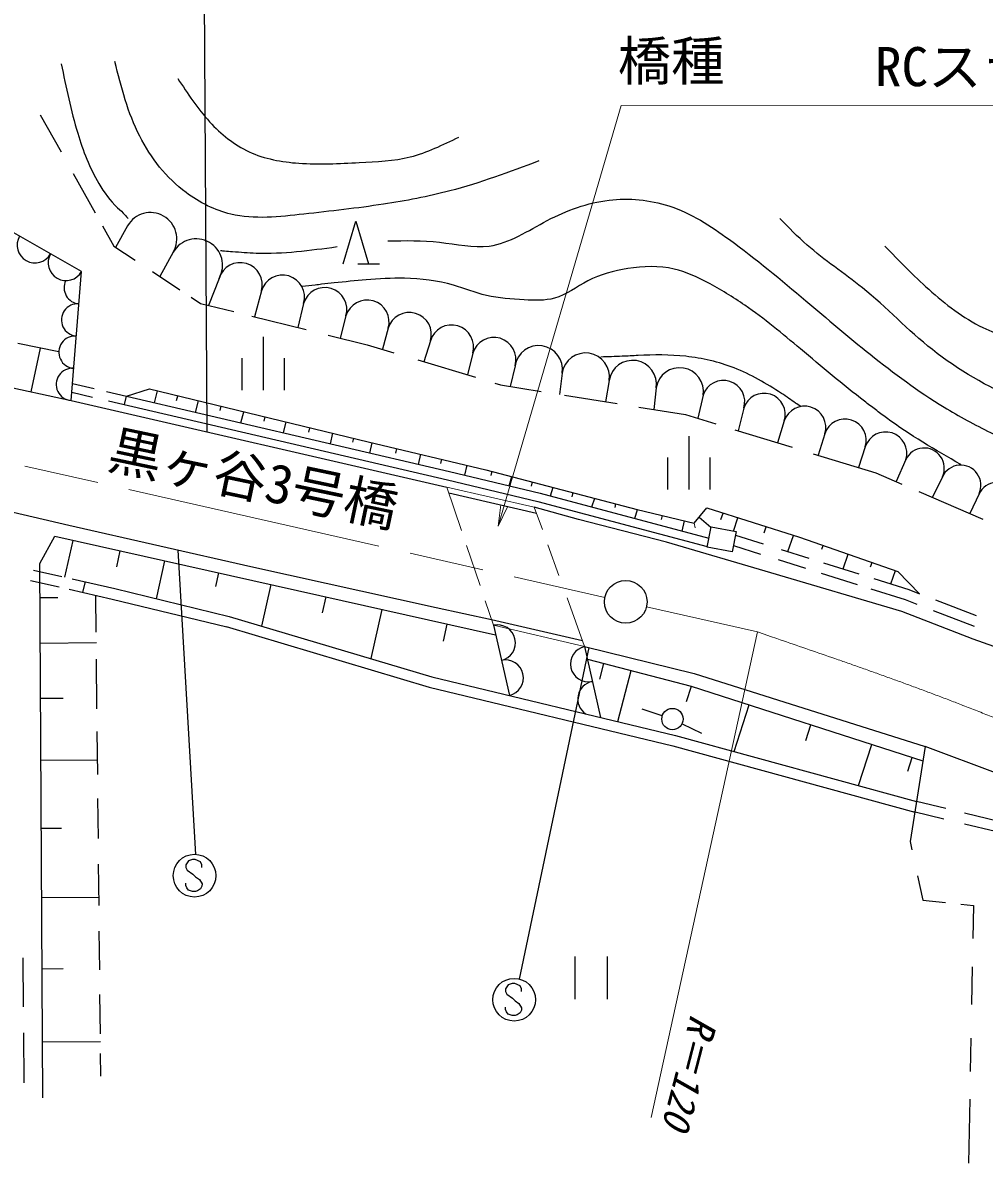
# Model space of a CAD drawing. Units: millimetres, scale not verified. Extents: x 40000 to 680000, y 20000 to 380000.
# Drawn here: x 435052 to 480083, y 260644 to 314068 of the extents above; entities that cross this region are included whole.
import ezdxf
from ezdxf.enums import TextEntityAlignment as Align

# ---------------------------------------------------------------- set-up
doc = ezdxf.new("R2010")
doc.units = ezdxf.units.MM
doc.header["$LTSCALE"] = 1000
doc.linetypes.add('CHAIN', pattern=[18.5, 12, -1.5, 3.5, -1.5])
for name, color, linetype, lineweight in [('M-BGD', 7, 'Continuous', 25), ('M-BMK', 2, 'CHAIN', 13), ('M-BMK-SRVR', 3, 'Continuous', 25), ('M-STR-HTXT', 7, 'Continuous', 13), ('M-STR-STR1', 1, 'Continuous', 13), ('M-STR-STRC', 7, 'Continuous', 25)]:
    doc.layers.add(name, color=color, linetype=linetype, lineweight=lineweight)
doc.styles.add('ＭＳ ゴシック', font='')
doc.styles.get('ＭＳ ゴシック').set_extended_font_data('MS Gothic')

msp = doc.modelspace()

# ---------------------------------------------------------------- linework, layer by layer
at = {"layer": 'M-BGD'}
for p, q in [((435867, 309763), (436844, 308018)), ((437413, 307004), (438446, 305159)), ((437807, 302413), (431987, 305730)), ((438787, 304551), (439319, 303601)), ((439959, 304559), (439399, 303548)), ((450052, 302776), (450652, 304776)), ((450652, 304776), (451252, 302776)), ((439319, 303601), (440320, 302941)), ((442102, 303327), (441477, 302177)), ((437310, 296372), (437807, 302413)), ((441121, 302412), (442414, 301557)), ((450752, 302776), (451752, 302776)), ((444246, 302094), (443757, 300830)), ((446226, 301510), (445906, 300297)), ((442937, 301212), (443371, 300925)), ((443371, 300925), (444930, 300539)), ((448206, 300926), (447937, 299793)), ((445781, 300328), (448323, 299697)), ((450187, 300342), (449921, 299301)), ((452167, 299757), (451901, 298772)), ((446312, 299359), (446312, 296859)), ((449350, 299442), (451188, 298986)), ((436739, 298648), (434819, 299050)), ((435860, 298832), (435421, 296784)), ((451188, 298986), (452430, 298612)), ((454148, 299173), (453844, 298187)), ((445312, 298359), (445312, 296859)), ((447312, 296859), (447312, 298359)), ((453560, 298273), (456251, 297463)), ((456128, 298589), (455881, 297574)), ((458109, 298005), (457883, 297035)), ((460312, 297659), (460196, 296663)), ((432848, 297345), (437310, 296372)), ((437376, 297168), (438390, 296931)), ((457169, 297186), (457429, 297108)), ((457429, 297108), (459336, 296801)), ((462516, 297314), (462351, 296316)), ((437342, 296765), (438317, 296537)), ((438969, 296796), (455039, 293042)), ((439815, 296188), (439906, 296577)), ((439906, 296577), (440983, 296920)), ((440983, 296920), (451231, 294439)), ((441216, 296271), (441356, 296830)), ((442259, 296375), (442315, 296597)), ((460427, 296626), (462891, 296230)), ((464720, 296968), (464616, 295952)), ((466923, 296622), (466663, 295540)), ((437310, 296372), (454914, 292322)), ((439072, 296361), (454948, 292652)), ((443148, 295820), (443289, 296362)), ((444289, 295900), (444341, 296107)), ((463903, 296067), (466094, 295714)), ((468821, 296018), (468567, 294957)), ((445259, 295326), (445402, 295850)), ((446353, 295413), (446402, 295608)), ((466094, 295714), (467506, 295282)), ((447256, 294860), (447392, 295369)), ((448452, 294891), (448504, 295100)), ((468406, 295007), (471091, 294185)), ((470719, 295415), (470398, 294397)), ((449457, 294346), (449580, 294839)), ((450504, 294416), (450551, 294604)), ((451231, 294439), (456747, 293134)), ((451307, 293914), (451411, 294397)), ((466251, 294701), (466251, 292201)), ((472616, 294811), (472314, 293810)), ((452524, 293908), (452578, 294121)), ((453587, 293381), (453698, 293856)), ((472076, 293883), (475001, 292988)), ((474514, 294207), (474202, 293232)), ((454626, 293419), (454677, 293624)), ((455763, 292870), (455868, 293342)), ((465251, 293701), (465251, 292201)), ((467251, 292201), (467251, 293701)), ((476412, 293603), (475956, 292575)), ((455039, 293042), (459279, 292034)), ((456747, 293134), (463829, 291274)), ((456983, 292860), (457032, 293059)), ((457827, 292379), (457961, 292815)), ((475001, 292988), (476225, 292459)), ((478127, 292802), (477662, 291838)), ((429451, 292342), (437205, 290527)), ((454948, 292652), (459181, 291646)), ((458873, 292361), (458923, 292562)), ((459765, 291905), (459889, 292309)), ((455008, 292044), (459111, 291089)), ((459279, 292034), (467186, 289927)), ((460786, 291862), (460836, 292060)), ((461711, 291386), (461847, 291794)), ((477029, 292112), (480016, 290822)), ((479842, 292001), (479412, 291082)), ((461078, 290799), (459009, 291370)), ((459181, 291646), (467110, 289533)), ((462791, 291354), (462836, 291535)), ((463727, 290849), (463847, 291269)), ((463829, 291274), (466505, 290621)), ((466505, 290621), (467093, 291339)), ((467093, 291339), (471433, 289968)), ((465199, 289745), (461078, 290799)), ((464961, 290797), (465009, 290986)), ((465936, 290260), (466047, 290733)), ((467282, 290420), (466731, 290896)), ((467742, 290795), (467850, 291100)), ((468348, 290256), (468548, 290879)), ((437205, 290527), (445729, 288602)), ((467105, 289507), (467289, 290461)), ((467289, 290461), (468468, 290232)), ((468468, 290232), (468283, 289278)), ((469779, 290181), (469876, 290460)), ((435844, 288739), (436554, 290018)), ((436554, 290018), (457199, 285395)), ((437027, 288094), (437410, 289821)), ((470086, 288308), (465199, 289745)), ((468340, 289575), (469609, 289176)), ((468436, 290069), (469734, 289661)), ((470889, 289297), (471152, 290057)), ((471433, 289968), (476035, 288369)), ((472474, 289411), (472535, 289586)), ((439449, 288588), (439615, 289333)), ((468283, 289278), (467105, 289507)), ((470573, 289397), (471876, 288987)), ((473472, 288485), (473717, 289175)), ((435985, 263711), (435844, 288739)), ((441307, 287088), (441704, 288865)), ((445729, 288602), (454418, 286677)), ((470429, 288918), (471715, 288513)), ((472552, 288774), (474212, 288252)), ((474763, 288576), (474837, 288785)), ((435556, 288425), (436885, 288122)), ((437364, 288013), (439356, 287561)), ((444093, 287659), (444236, 288298)), ((476219, 286487), (470086, 288308)), ((472453, 288281), (474132, 287753)), ((474919, 288030), (476552, 287516)), ((475706, 287782), (475922, 288408)), ((476035, 288369), (477053, 287324)), ((435413, 287944), (436759, 287638)), ((437218, 287534), (439245, 287073)), ((437966, 287877), (437855, 287389)), ((439356, 287561), (444722, 286260)), ((446247, 285805), (446689, 287749)), ((474778, 287550), (476387, 287044)), ((476552, 287516), (477053, 287324)), ((435853, 287148), (436692, 287153)), ((438489, 285515), (438471, 287249)), ((439238, 287075), (444604, 285774)), ((449092, 286420), (449260, 287173)), ((476387, 287044), (476933, 286834)), ((477804, 287036), (479713, 286302)), ((451366, 284280), (451880, 286586)), ((454418, 286677), (457003, 286121)), ((479574, 285193), (476219, 286487)), ((477692, 286543), (479612, 285806)), ((444722, 286260), (454213, 283432)), ((454754, 285093), (454935, 285902)), ((457003, 286121), (461266, 285135)), ((457097, 285843), (457845, 282556)), ((444579, 285780), (454083, 282949)), ((438497, 285014), (435865, 284998)), ((461367, 284855), (462113, 281527)), ((461367, 284855), (466494, 283581)), ((483694, 283708), (479574, 285193)), ((438527, 281935), (438503, 284251)), ((461501, 284259), (466362, 282991)), ((462077, 283316), (462270, 284059)), ((462926, 281331), (463548, 283725)), ((454213, 283432), (465629, 280679)), ((466494, 283581), (477323, 280168)), ((454083, 282949), (465505, 280195)), ((466135, 282267), (466366, 282990)), ((466362, 282991), (477214, 279487)), ((435880, 282424), (436939, 282430)), ((468365, 279930), (469068, 282117)), ((465007, 281604), (464057, 281914)), ((465937, 281234), (466837, 280794)), ((471728, 280440), (471965, 281182)), ((438559, 278861), (438538, 280861)), ((465629, 280679), (476911, 277590)), ((465505, 280195), (476832, 277093)), ((474196, 278333), (474813, 280262)), ((477323, 280168), (476610, 275708)), ((480745, 278882), (477323, 280168)), ((438552, 279524), (435896, 279508)), ((476507, 279013), (476710, 279650)), ((438591, 275849), (438571, 277723)), ((478283, 277259), (476911, 277590)), ((478196, 276766), (476794, 277104)), ((480775, 276658), (479168, 277045)), ((435914, 276338), (436869, 276344)), ((480617, 276182), (479163, 276532)), ((476610, 275708), (476693, 275325)), ((438623, 272712), (438603, 274650)), ((476957, 274104), (477202, 272973)), ((438619, 273084), (435932, 273068)), ((477202, 272973), (478267, 272858)), ((478993, 272779), (479578, 272716)), ((479578, 272716), (479549, 271166)), ((438655, 269702), (438636, 271512)), ((460930, 268330), (460930, 270330)), ((462430, 270330), (462430, 268330)), ((435056, 270261), (435073, 267964)), ((479524, 269838), (479491, 268079)), ((435951, 269756), (436939, 269761)), ((438686, 266710), (438667, 268543)), ((435082, 266749), (435099, 264408)), ((438687, 266334), (435970, 266318)), ((479462, 266508), (479433, 264938)), ((438707, 264722), (438696, 265783)), ((479409, 263640), (479353, 260644))]:
    msp.add_line(p, q, dxfattribs=at)
at = {"layer": 'M-BGD', "lineweight": 13}
msp.add_line((466505, 290621), (466542, 290416), dxfattribs=at)
at = {"layer": 'M-BGD'}
msp.add_circle((465482, 281450), 500, dxfattribs=at)
for centre, radius, start, end in [((441031, 303943), 1236, 330.1009, 150.1009), ((435624, 303657), 837, 150.3204, 330.3204), ((443174, 302711), 1236, 330.1009, 150.1009), ((437079, 302827), 837, 150.3204, 330.3204), ((445236, 301802), 1032, 343.5639, 163.5639), ((437745, 301658), 758, 153.9706, 265.3022), ((447216, 301218), 1032, 343.5639, 163.5639), ((449197, 300634), 1032, 343.5639, 163.5639), ((437620, 300148), 758, 85.3022, 265.3022), ((451177, 300050), 1032, 343.5639, 163.5639), ((453158, 299465), 1032, 343.5639, 163.5639), ((455138, 298881), 1032, 343.5639, 163.5639), ((437496, 298637), 758, 85.3022, 265.3022), ((457118, 298297), 1032, 343.5639, 163.5639), ((459211, 297832), 1115, 351.0865, 171.0865), ((461414, 297486), 1115, 351.0865, 171.0865), ((463618, 297141), 1115, 351.0865, 171.0865), ((437372, 297127), 758, 85.3022, 265.3022), ((465822, 296795), 1115, 351.0865, 171.0865), ((467872, 296320), 996, 342.3499, 162.3499), ((469770, 295717), 996, 342.3499, 162.3499), ((471668, 295113), 996, 342.3499, 162.3499), ((473565, 294509), 996, 342.3499, 162.3499), ((475463, 293905), 996, 342.3499, 162.3499), ((477269, 293203), 946, 334.9643, 154.9643), ((478984, 292402), 946, 334.9643, 154.9643), ((480699, 291601), 946, 334.9643, 154.9643), ((457284, 285021), 843, 282.8271, 102.8271), ((461543, 284025), 835, 101.6503, 281.6503), ((457658, 283378), 843, 282.8271, 102.8271), ((461880, 282390), 835, 101.6503, 235.897)]:
    msp.add_arc(centre, radius, start, end, dxfattribs=at)
for points, knots in [([(436852, 312144), (437078, 311053), (437305, 309962), (437627, 308892), (437874, 308075), (438176, 307271), (438612, 306535), (438856, 306123), (439143, 305732), (439490, 305402), (439607, 305291), (439730, 305188), (439838, 305069), (439889, 305013), (439937, 304954), (439984, 304894)], [0, 0, 0, 0, 1, 1, 1, 2, 2, 2, 3, 3, 3, 4, 4, 4, 5, 5, 5, 5]), ([(459219, 307595), (457845, 307080), (456471, 306565), (455054, 306193), (454032, 305924), (452988, 305729), (451946, 305571), (450711, 305383), (449478, 305246), (448217, 305105), (447071, 304976), (445900, 304843), (444799, 305105), (444049, 305283), (443331, 305644), (442702, 306115), (441776, 306807), (441043, 307738), (440526, 308756), (439970, 309853), (439666, 311053), (439361, 312252)], [0, 0, 0, 0, 1, 1, 1, 2, 2, 2, 3, 3, 3, 4, 4, 4, 5, 5, 5, 6, 6, 6, 7, 7, 7, 7]), ([(442312, 311458), (442772, 310755), (443232, 310051), (443803, 309429), (444330, 308856), (444952, 308352), (445653, 308027), (446375, 307693), (447181, 307548), (447980, 307490), (448928, 307421), (449866, 307473), (450815, 307520), (451619, 307559), (452431, 307594), (453202, 307788), (453987, 307986), (454728, 308350), (455469, 308713)], [0, 0, 0, 0, 1, 1, 1, 2, 2, 2, 3, 3, 3, 4, 4, 4, 5, 5, 5, 6, 6, 6, 6]), ([(452157, 303850), (452959, 303866), (453761, 303883), (454574, 303790), (455359, 303701), (456155, 303511), (456901, 303611), (457849, 303739), (458716, 304334), (459616, 304805), (460541, 305288), (461500, 305640), (462510, 305760), (463444, 305870), (464420, 305782), (465315, 305491), (466345, 305156), (467267, 304550), (468149, 303910), (469396, 303005), (470564, 302030), (471729, 301045), (472726, 300204), (473721, 299356), (474743, 298539), (475853, 297652), (476995, 296802), (478204, 296063), (478909, 295632), (479638, 295239), (480382, 294870), (481378, 294375), (482402, 293924), (483485, 293676), (484448, 293455), (485457, 293395), (486438, 293527), (487438, 293661), (488409, 293994), (489303, 294452), (490606, 295120), (491744, 296054), (492883, 296988)], [0, 0, 0, 0, 1, 1, 1, 2, 2, 2, 3, 3, 3, 4, 4, 4, 5, 5, 5, 6, 6, 6, 7, 7, 7, 8, 8, 8, 9, 9, 9, 10, 10, 10, 11, 11, 11, 12, 12, 12, 13, 13, 13, 14, 14, 14, 14]), ([(490137, 298545), (489852, 298023), (489567, 297500), (489154, 297099), (488755, 296712), (488236, 296437), (487704, 296236), (487044, 295986), (486363, 295848), (485667, 295752), (484966, 295656), (484248, 295603), (483560, 295718), (482905, 295828), (482277, 296091), (481661, 296374), (480233, 297030), (478869, 297795), (477656, 298756), (476517, 299660), (475512, 300738), (474376, 301656), (473527, 302343), (472606, 302942), (471787, 303659), (471341, 304050), (470925, 304476), (470509, 304902)], [0, 0, 0, 0, 1, 1, 1, 2, 2, 2, 3, 3, 3, 4, 4, 4, 5, 5, 5, 6, 6, 6, 7, 7, 7, 8, 8, 8, 9, 9, 9, 9]), ([(444319, 303398), (444380, 303393), (444442, 303388), (444503, 303383), (444626, 303373), (444749, 303364), (444873, 303355), (445242, 303328), (445612, 303296), (445981, 303283), (447245, 303238), (448508, 303410), (449770, 303582)], [0, 0, 0, 0, 1, 1, 1, 2, 2, 2, 3, 3, 3, 4, 4, 4, 4]), ([(475429, 303611), (476097, 302920), (476766, 302229), (477488, 301583), (478263, 300888), (479101, 300246), (480024, 299792), (480750, 299435), (481529, 299195), (482351, 299046), (483204, 298892), (484104, 298835), (484887, 299106), (485490, 299315), (486024, 299718), (486558, 300121)], [0, 0, 0, 0, 1, 1, 1, 2, 2, 2, 3, 3, 3, 4, 4, 4, 5, 5, 5, 5]), ([(478984, 293376), (477797, 294063), (476610, 294750), (475506, 295559), (475333, 295687), (475161, 295817), (474990, 295947), (474819, 296078), (474648, 296208), (474477, 296340), (473456, 297129), (472468, 297960), (471477, 298790), (470630, 299500), (469780, 300210), (468874, 300837), (468315, 301224), (467736, 301579), (467130, 301899), (466629, 302164), (466109, 302404), (465563, 302531), (464860, 302694), (464113, 302669), (463390, 302556), (462737, 302454), (462104, 302280), (461519, 301975), (460993, 301700), (460506, 301320), (459952, 301166), (459507, 301042), (459018, 301065), (458537, 301090), (457933, 301122), (457341, 301156), (456768, 301292), (456249, 301416), (455745, 301623), (455226, 301773), (454480, 301988), (453702, 302086), (452926, 302101), (452327, 302113), (451729, 302075), (451132, 302025), (450635, 301984), (450139, 301935), (449642, 301887), (449443, 301868), (449244, 301849), (449047, 301821), (448948, 301808), (448849, 301792), (448750, 301778), (448546, 301750), (448340, 301730), (448134, 301711)], [0, 0, 0, 0, 1, 1, 1, 2, 2, 2, 3, 3, 3, 4, 4, 4, 5, 5, 5, 6, 6, 6, 7, 7, 7, 8, 8, 8, 9, 9, 9, 10, 10, 10, 11, 11, 11, 12, 12, 12, 13, 13, 13, 14, 14, 14, 15, 15, 15, 16, 16, 16, 17, 17, 17, 18, 18, 18, 19, 19, 19, 19]), ([(471507, 296077), (471419, 296136), (471330, 296195), (471243, 296256), (471140, 296327), (471039, 296400), (470937, 296472), (470822, 296552), (470705, 296630), (470588, 296707), (469885, 297168), (469153, 297597), (468370, 297902), (467645, 298185), (466877, 298362), (466104, 298444), (465361, 298524), (464613, 298517), (463868, 298482), (463744, 298476), (463620, 298469), (463496, 298463), (463371, 298456), (463247, 298450), (463123, 298444), (462791, 298430), (462459, 298420), (462127, 298411)], [0, 0, 0, 0, 1, 1, 1, 2, 2, 2, 3, 3, 3, 4, 4, 4, 5, 5, 5, 6, 6, 6, 7, 7, 7, 8, 8, 8, 9, 9, 9, 9])]:
    msp.add_open_spline(points, degree=3, knots=knots, dxfattribs=at)
at = {"layer": 'M-BMK'}
for p, q in [((421980, 296287), (462314, 287151)), ((464264, 286709), (469470, 285530))]:
    msp.add_line(p, q, dxfattribs=at)
msp.add_open_spline([(469470, 285530), (472691, 284428), (475913, 283326), (479090, 282092), (482629, 280717), (486112, 279178), (489445, 277366), (492140, 275901), (494736, 274258), (497299, 272570), (499140, 271358), (500965, 270122), (502789, 268887)], degree=3, knots=[0, 0, 0, 0, 1, 1, 1, 2, 2, 2, 3, 3, 3, 4, 4, 4, 4], dxfattribs=at)
at = {"layer": 'M-BMK-SRVR'}
msp.add_circle((463291, 286940), 1000, dxfattribs=at)
at = {"layer": 'M-STR-HTXT'}
msp.add_line((469470, 285530), (464484, 262784), dxfattribs=at)
at = {"layer": 'M-STR-STR1'}
for p, q in [((454914, 292322), (459009, 291370)), ((455599, 290289), (454914, 292322)), ((457321, 290483), (457441, 291490)), ((457321, 290483), (457761, 291396)), ((459387, 290326), (459009, 291370)), ((456470, 287704), (455836, 289586)), ((460166, 288175), (459648, 289606)), ((457097, 285843), (456712, 286985)), ((461367, 284855), (460546, 287124)), ((457097, 285843), (461367, 284855))]:
    msp.add_line(p, q, dxfattribs=at)
msp.add_lwpolyline([(457321, 290483), (463076, 310202), (491228, 310178)], dxfattribs=at)
at = {"layer": 'M-STR-STRC'}
for p, q in [((443694, 294904), (443526, 319635)), ((443164, 275112), (442336, 289368)), ((458322, 269272), (461585, 284801)), ((442816, 274811), (442692, 274627)), ((442692, 274627), (442694, 274495)), ((443008, 274877), (442816, 274811)), ((443129, 274875), (443008, 274877)), ((443379, 274756), (443129, 274875)), ((443442, 274624), (443379, 274756)), ((443442, 274495), (443442, 274624)), ((442694, 274495), (442758, 274366)), ((442758, 274366), (443013, 274185)), ((443013, 274185), (443142, 274053)), ((442694, 273647), (442692, 273769)), ((442734, 273545), (442694, 273647)), ((442818, 273434), (442734, 273545)), ((443142, 274053), (443321, 273937)), ((443321, 273937), (443448, 273737)), ((443442, 273626), (443382, 273495)), ((443448, 273737), (443442, 273626)), ((443005, 273374), (442818, 273434)), ((443140, 273374), (443005, 273374)), ((443240, 273403), (443140, 273374)), ((443382, 273495), (443240, 273403)), ((457785, 269001), (457661, 268817)), ((457661, 268817), (457664, 268685)), ((457977, 269067), (457785, 269001)), ((458098, 269065), (457977, 269067)), ((458349, 268946), (458098, 269065)), ((458412, 268814), (458349, 268946)), ((458412, 268685), (458412, 268814)), ((457664, 268685), (457727, 268556)), ((457727, 268556), (457983, 268375)), ((457983, 268375), (458112, 268243)), ((458112, 268243), (458291, 268127)), ((457664, 267837), (457661, 267958)), ((457703, 267735), (457664, 267837)), ((457788, 267624), (457703, 267735)), ((458351, 267685), (458209, 267592)), ((458291, 268127), (458417, 267927)), ((458412, 267816), (458351, 267685)), ((458417, 267927), (458412, 267816)), ((457975, 267563), (457788, 267624)), ((458109, 267563), (457975, 267563)), ((458209, 267592), (458109, 267563))]:
    msp.add_line(p, q, dxfattribs=at)
for centre in [(443099, 274114), (458069, 268304)]:
    msp.add_circle(centre, 1000, dxfattribs=at)

# ---------------------------------------------------------------- texts
at = {"layer": 'M-STR-HTXT', "style": 'ＭＳ ゴシック', "oblique": 15}
msp.add_text('R＝120', height=1320, rotation=255.45, dxfattribs=at).set_placement((466988, 267504), align=Align.MIDDLE_LEFT)
at = {"layer": 'M-STR-STR1', "style": 'ＭＳ ゴシック'}
for s, rotation, p in [('橋種', 359.951, (462918, 310823)), ('RCスラブ橋', 359.951, (474962, 310551)), ('黒ヶ谷3号橋', 348.163, (438831, 292693))]:
    msp.add_text(s, height=1833, rotation=rotation, dxfattribs=at).set_placement(p, align=Align.BOTTOM_LEFT)

doc.saveas('drawing.dxf')
